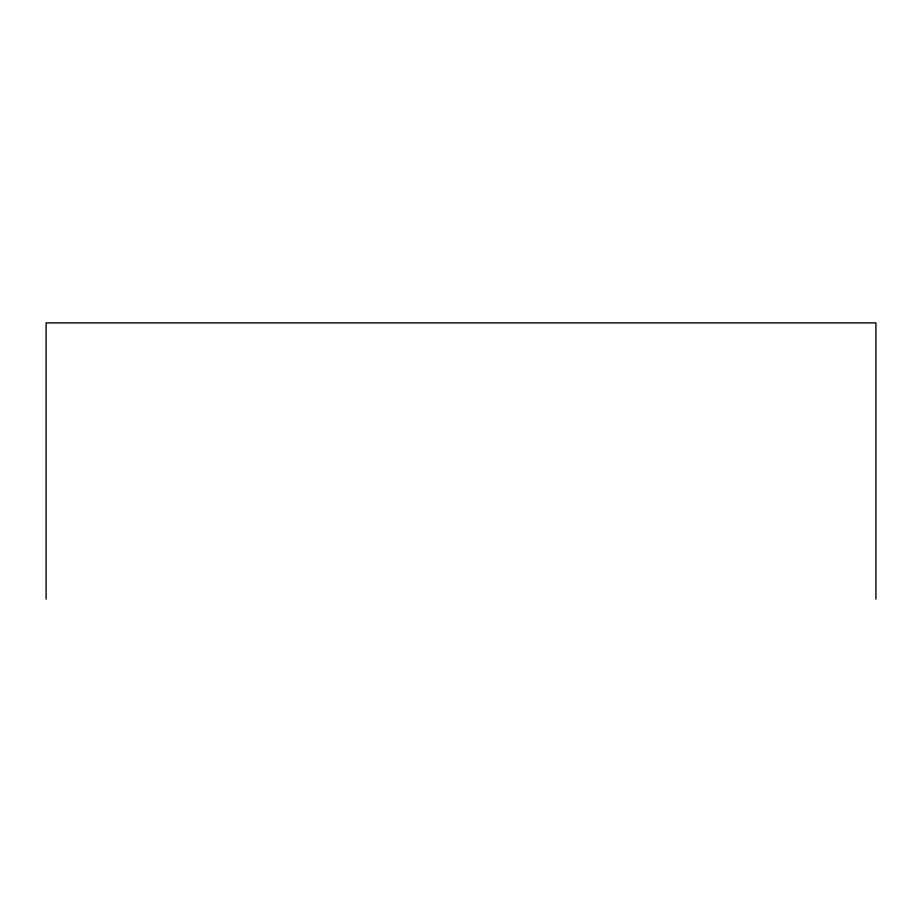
<?xml version="1.0" encoding="UTF-8"?>
<svg xmlns="http://www.w3.org/2000/svg" width="922" height="922" viewBox="0 0 922 922"><rect width="100%" height="100%" fill="white"/><g stroke="black" fill="none" stroke-linecap="round" stroke-linejoin="round"><path stroke-width="1.38" d="M875.9 599.116L875.9 322.884L46.1 322.884L46.1 599.116"/></g></svg>
